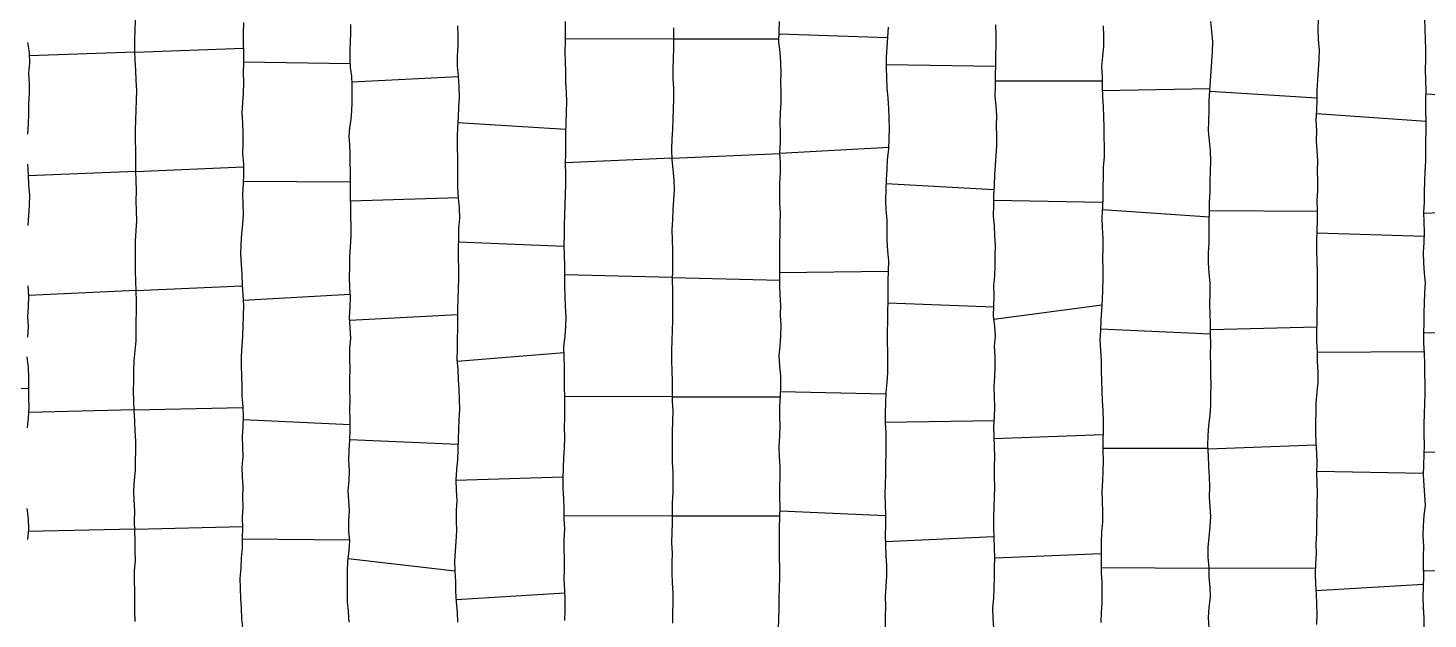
# Model space of a CAD drawing. Extents: x 703186 to 703989, y 1560402 to 1561368.
# Drawn here: x 703384 to 703442.6, y 1560864.2 to 1560888.9 of the extents above; entities that cross this region are included whole.
import ezdxf

# ---------------------------------------------------------------- set-up
doc = ezdxf.new("R2010")
doc.units = 0
doc.layers.add('10124_2002_REAL', color=30, linetype='Continuous')
doc.layers.add('AGROCAD PLL', color=7, linetype='Continuous')

msp = doc.modelspace()

# ---------------------------------------------------------------- linework, layer by layer
at = {"layer": '10124_2002_REAL'}
for points in [[(703388.4815, 1560864.056), (703388.4646, 1560864.4814), (703388.4616, 1560864.9078), (703388.4582, 1560865.3295), (703388.4547, 1560865.7495), (703388.4568, 1560866.1735), (703388.4972, 1560866.6007), (703388.4848, 1560867.0163), (703388.4786, 1560867.4365), (703388.4602, 1560867.8494), (703388.4506, 1560868.2564), (703388.4613, 1560868.6857), (703388.4428, 1560869.1208), (703388.4169, 1560869.5425), (703388.4454, 1560869.9673), (703388.4906, 1560870.3735), (703388.4957, 1560870.7912), (703388.5129, 1560871.194), (703388.5017, 1560871.6092), (703388.4856, 1560872.0381), (703388.4635, 1560872.4598), (703388.439, 1560872.8844), (703388.4295, 1560873.2929), (703388.4111, 1560873.7148), (703388.4208, 1560874.1381), (703388.4245, 1560874.554), (703388.4409, 1560874.9679), (703388.4791, 1560875.3938), (703388.5216, 1560875.8045), (703388.5148, 1560876.208), (703388.5166, 1560876.6209), (703388.5307, 1560877.0328), (703388.5289, 1560877.4581), (703388.5263, 1560877.8845), (703388.5066, 1560878.3093), (703388.488, 1560878.7213), (703388.4886, 1560879.1492), (703388.4982, 1560879.5774), (703388.499, 1560879.9951), (703388.5164, 1560880.4229), (703388.5442, 1560880.8387), (703388.5299, 1560881.2584), (703388.5199, 1560881.6717), (703388.5294, 1560882.0852), (703388.5202, 1560882.5156), (703388.5026, 1560882.936), (703388.5035, 1560883.351), (703388.5015, 1560883.7857), (703388.4886, 1560884.2092), (703388.4892, 1560884.6331), (703388.503, 1560885.052), (703388.5206, 1560885.4752), (703388.5402, 1560885.888), (703388.5417, 1560886.2947), (703388.5179, 1560886.7162), (703388.5, 1560887.1416), (703388.4856, 1560887.5614), (703388.4709, 1560887.9858), (703388.4647, 1560888.4029), (703388.4808, 1560888.8169), (703388.4866, 1560889.2342)], [(703438.02, 1560889.2724), (703437.9999, 1560888.8533), (703438.0204, 1560888.4327), (703438.0513, 1560888.0014), (703438.0449, 1560887.5829), (703438.0154, 1560887.1563), (703437.9844, 1560886.7381), (703437.9652, 1560886.2975), (703437.9617, 1560885.8818), (703437.9488, 1560885.4616), (703437.92, 1560885.0442), (703437.9456, 1560884.6167), (703437.938, 1560884.1907), (703437.9617, 1560883.7736), (703437.9835, 1560883.3497), (703437.98, 1560882.9218), (703437.9905, 1560882.5123), (703437.9869, 1560882.0905), (703437.9556, 1560881.6822), (703437.9698, 1560881.2627), (703437.976, 1560880.8469), (703437.9582, 1560880.425), (703437.9448, 1560879.9976), (703437.948, 1560879.5604), (703437.9554, 1560879.1417), (703437.9689, 1560878.7081), (703437.9707, 1560878.2855), (703437.9749, 1560877.863), (703437.9707, 1560877.4426), (703437.958, 1560877.0279), (703437.9587, 1560876.5978), (703437.9483, 1560876.1974), (703437.9507, 1560875.7734), (703437.9702, 1560875.3579), (703437.9719, 1560874.9449), (703438.0067, 1560874.5091), (703438.0025, 1560874.0853), (703437.959, 1560873.663), (703437.9205, 1560873.2289), (703437.9204, 1560872.8223), (703437.8979, 1560872.3891), (703437.9021, 1560871.9629), (703437.9129, 1560871.5273), (703437.9464, 1560871.1076), (703437.9587, 1560870.69), (703437.9517, 1560870.272), (703437.9619, 1560869.8534), (703437.9675, 1560869.4219), (703437.9576, 1560868.9923), (703437.9533, 1560868.5753), (703437.9468, 1560868.1471), (703437.9485, 1560867.7308), (703437.921, 1560867.3136), (703437.9333, 1560866.8888), (703437.9077, 1560866.4599), (703437.8923, 1560866.0481), (703437.9031, 1560865.6142), (703437.9275, 1560865.1975), (703437.9439, 1560864.7743), (703437.9548, 1560864.3542), (703437.9483, 1560863.9291)], [(703442.4582, 1560863.7665), (703442.4468, 1560864.201), (703442.4216, 1560864.6365), (703442.4155, 1560865.073), (703442.4295, 1560865.4978), (703442.4382, 1560865.9329), (703442.4261, 1560866.3614), (703442.428, 1560866.781), (703442.4403, 1560867.2076), (703442.415, 1560867.6343), (703442.4279, 1560868.056), (703442.4545, 1560868.4869), (703442.5035, 1560868.9121), (703442.4867, 1560869.3226), (703442.447, 1560869.7534), (703442.4308, 1560870.1826), (703442.4431, 1560870.6105), (703442.4584, 1560871.0281), (703442.472, 1560871.4527), (703442.4562, 1560871.8857), (703442.4551, 1560872.3118), (703442.4691, 1560872.7439), (703442.4786, 1560873.1678), (703442.4915, 1560873.5936), (703442.4916, 1560874.0148), (703442.4771, 1560874.4302), (703442.4763, 1560874.8558), (703442.4678, 1560875.2797), (703442.4388, 1560875.7041), (703442.4443, 1560876.1303), (703442.4522, 1560876.5539), (703442.4528, 1560876.9817), (703442.4688, 1560877.397), (703442.4801, 1560877.8189), (703442.5028, 1560878.2401), (703442.4713, 1560878.6469), (703442.4444, 1560879.0777), (703442.4308, 1560879.5044), (703442.4533, 1560879.9282), (703442.4699, 1560880.3596), (703442.4587, 1560880.7821), (703442.4416, 1560881.1978), (703442.4652, 1560881.6199), (703442.4617, 1560882.0492), (703442.4792, 1560882.4773), (703442.496, 1560882.9004), (703442.5168, 1560883.3253), (703442.5228, 1560883.7507), (703442.523, 1560884.1728), (703442.538, 1560884.5952), (703442.5377, 1560885.0236), (703442.5203, 1560885.4492), (703442.5175, 1560885.8761), (703442.5414, 1560886.3019), (703442.526, 1560886.7286), (703442.5154, 1560887.1583), (703442.53, 1560887.5886), (703442.53, 1560888.0129), (703442.5163, 1560888.439), (703442.4922, 1560888.8623), (703442.4858, 1560889.3027)], [(703393.0134, 1560889.1354), (703393.0006, 1560888.7112), (703392.9972, 1560888.2973), (703393.0183, 1560887.8687), (703393.0117, 1560887.4518), (703393.0057, 1560887.0444), (703393.0099, 1560886.6132), (703393.0032, 1560886.1875), (703392.974, 1560885.7695), (703392.9512, 1560885.3538), (703392.9679, 1560884.9252), (703392.9909, 1560884.5037), (703392.9818, 1560884.073), (703392.9722, 1560883.6449), (703393.0083, 1560883.2194), (703393.01, 1560882.7927), (703393.0069, 1560882.3817), (703392.9778, 1560881.954), (703392.9878, 1560881.5364), (703392.9989, 1560881.1168), (703392.9667, 1560880.6971), (703392.9344, 1560880.2855), (703392.9014, 1560879.8513), (703392.8882, 1560879.4315), (703392.915, 1560879.0049), (703392.9451, 1560878.5826), (703392.9636, 1560878.1461), (703392.9857, 1560877.7211), (703393.011, 1560877.2879), (703392.9998, 1560876.8473), (703392.9839, 1560876.425), (703392.9703, 1560876.0212), (703392.9472, 1560875.5943), (703392.922, 1560875.1652), (703392.9138, 1560874.7398), (703392.9266, 1560874.3221), (703392.9476, 1560873.8991), (703392.9444, 1560873.4723), (703392.9925, 1560873.0565), (703393.0059, 1560872.6378), (703392.9862, 1560872.2099), (703392.9624, 1560871.7979), (703392.973, 1560871.3624), (703392.9837, 1560870.9453), (703392.9481, 1560870.5257), (703392.9648, 1560870.1061), (703392.9804, 1560869.6866), (703392.9793, 1560869.2626), (703392.9898, 1560868.8419), (703392.962, 1560868.4075), (703392.9777, 1560867.9785), (703392.9612, 1560867.5554), (703392.9571, 1560867.1404), (703392.9175, 1560866.7153), (703392.9048, 1560866.2755), (703392.865, 1560865.8682), (703392.8753, 1560865.4466), (703392.891, 1560865.0167), (703392.9111, 1560864.6117), (703392.9379, 1560864.1884), (703392.9767, 1560863.7718)], [(703397.44, 1560864.023), (703397.4058, 1560864.4525), (703397.3705, 1560864.87), (703397.3647, 1560865.2959), (703397.3728, 1560865.7323), (703397.3676, 1560866.1492), (703397.3844, 1560866.5754), (703397.4345, 1560867.0061), (703397.471, 1560867.4241), (703397.4321, 1560867.8352), (703397.4222, 1560868.2565), (703397.4587, 1560868.6819), (703397.4203, 1560869.1088), (703397.3997, 1560869.5282), (703397.4393, 1560869.9574), (703397.459, 1560870.3787), (703397.4278, 1560870.7875), (703397.4424, 1560871.2218), (703397.4613, 1560871.6506), (703397.4798, 1560872.0706), (703397.4862, 1560872.4921), (703397.4677, 1560872.9144), (703397.4801, 1560873.339), (703397.4717, 1560873.7631), (703397.465, 1560874.1895), (703397.4797, 1560874.6181), (703397.4675, 1560875.0538), (703397.4621, 1560875.4829), (703397.5057, 1560875.9165), (703397.4806, 1560876.3509), (703397.4578, 1560876.778), (703397.4801, 1560877.2007), (703397.4893, 1560877.6266), (703397.4625, 1560878.0407), (703397.4544, 1560878.4672), (703397.4665, 1560878.9013), (703397.4609, 1560879.3288), (703397.4933, 1560879.7504), (703397.5215, 1560880.1701), (703397.529, 1560880.5993), (703397.5155, 1560881.0241), (703397.5063, 1560881.4403), (703397.4934, 1560881.8338), (703397.5001, 1560882.2095), (703397.5006, 1560882.5677), (703397.4887, 1560882.9314), (703397.4861, 1560883.2941), (703397.4872, 1560883.6629), (703397.4646, 1560884.0162), (703397.4357, 1560884.3703), (703397.4632, 1560884.7282), (703397.5287, 1560885.0778), (703397.5567, 1560885.4369), (703397.566, 1560885.7948), (703397.562, 1560886.1601), (703397.5646, 1560886.5238), (703397.5463, 1560886.8878), (703397.5024, 1560887.2586), (703397.4855, 1560887.6238), (703397.4786, 1560887.9831), (703397.4997, 1560888.3386), (703397.5141, 1560888.695), (703397.5134, 1560889.0512)], [(703401.9804, 1560888.9956), (703401.9968, 1560888.5791), (703401.9887, 1560888.1642), (703401.961, 1560887.7319), (703401.9639, 1560887.3131), (703402.0024, 1560886.8876), (703402.0337, 1560886.4475), (703402.0435, 1560886.0153), (703402.0218, 1560885.5934), (703401.9978, 1560885.1802), (703401.9714, 1560884.7588), (703401.9554, 1560884.333), (703401.9628, 1560883.9), (703401.9729, 1560883.4855), (703401.9691, 1560883.0631), (703401.973, 1560882.6367), (703401.9805, 1560882.2236), (703402.0067, 1560881.8029), (703402.0446, 1560881.3773), (703402.0529, 1560880.9433), (703402.0206, 1560880.524), (703402.0153, 1560880.112), (703401.9972, 1560879.6813), (703401.9992, 1560879.2644), (703402.0161, 1560878.84), (703402.023, 1560878.4166), (703402.0055, 1560877.9882), (703401.9933, 1560877.5645), (703401.981, 1560877.1461), (703401.9763, 1560876.7245), (703401.9747, 1560876.3124), (703401.966, 1560875.884), (703401.9676, 1560875.4505), (703401.9516, 1560875.0328), (703401.9864, 1560874.6029), (703402.007, 1560874.1759), (703402.0342, 1560873.7683), (703402.045, 1560873.3487), (703402.0582, 1560872.9269), (703402.0319, 1560872.5093), (703402.0137, 1560872.0903), (703401.9977, 1560871.6757), (703401.9848, 1560871.2578), (703401.9779, 1560870.8305), (703401.9354, 1560870.4046), (703401.9045, 1560869.9801), (703401.918, 1560869.5464), (703401.9432, 1560869.1201), (703401.9142, 1560868.696), (703401.9247, 1560868.2686), (703401.9402, 1560867.8489), (703401.9128, 1560867.4121), (703401.877, 1560866.9944), (703401.8509, 1560866.5739), (703401.8641, 1560866.1579), (703401.8887, 1560865.732), (703401.8938, 1560865.3091), (703401.9199, 1560864.8697), (703401.9558, 1560864.4381), (703401.9702, 1560864.0158)], [(703406.464, 1560864.0904), (703406.4806, 1560864.5164), (703406.4829, 1560864.9469), (703406.4723, 1560865.3805), (703406.4437, 1560865.8094), (703406.4546, 1560866.2393), (703406.451, 1560866.6716), (703406.439, 1560867.0847), (703406.437, 1560867.5061), (703406.467, 1560867.9361), (703406.4486, 1560868.3541), (703406.4369, 1560868.7784), (703406.4239, 1560869.1992), (703406.3975, 1560869.6181), (703406.3949, 1560870.042), (703406.4131, 1560870.4744), (703406.4321, 1560870.8996), (703406.4517, 1560871.3293), (703406.47, 1560871.7529), (703406.4634, 1560872.1731), (703406.4649, 1560872.5998), (703406.4645, 1560873.0158), (703406.468, 1560873.4447), (703406.4594, 1560873.864), (703406.457, 1560874.294), (703406.4583, 1560874.7177), (703406.4398, 1560875.1404), (703406.4328, 1560875.5695), (703406.4804, 1560875.9961), (703406.5175, 1560876.4173), (703406.5247, 1560876.8304), (703406.4954, 1560877.2526), (703406.4854, 1560877.679), (703406.4751, 1560878.0977), (703406.4751, 1560878.5365), (703406.4679, 1560878.9528), (703406.4505, 1560879.3764), (703406.4471, 1560879.799), (703406.4549, 1560880.227), (703406.4618, 1560880.6623), (703406.4763, 1560881.0894), (703406.4908, 1560881.5235), (703406.5047, 1560881.9555), (703406.5071, 1560882.3684), (703406.5168, 1560882.7981), (703406.5042, 1560883.2307), (703406.5142, 1560883.6578), (703406.5117, 1560884.0859), (703406.5121, 1560884.5129), (703406.5228, 1560884.9446), (703406.5471, 1560885.3805), (703406.5495, 1560885.8037), (703406.5359, 1560886.2248), (703406.5061, 1560886.647), (703406.506, 1560887.0728), (703406.4949, 1560887.4934), (703406.4849, 1560887.9059), (703406.4971, 1560888.3358), (703406.5024, 1560888.7598), (703406.5043, 1560889.184)], [(703411.0253, 1560888.9227), (703411.0158, 1560888.4954), (703411.0165, 1560888.0671), (703411.0085, 1560887.6421), (703410.9933, 1560887.206), (703410.9955, 1560886.792), (703411.0161, 1560886.3695), (703411.0184, 1560885.9439), (703411.0064, 1560885.5224), (703410.9892, 1560885.0955), (703410.9757, 1560884.6682), (703410.9575, 1560884.2484), (703410.938, 1560883.8215), (703410.9555, 1560883.4076), (703410.995, 1560882.9711), (703411.039, 1560882.5585), (703411.0451, 1560882.1316), (703411.0161, 1560881.7076), (703410.9966, 1560881.2963), (703410.9847, 1560880.8693), (703410.9531, 1560880.4493), (703410.9603, 1560880.0332), (703410.9792, 1560879.6224), (703410.9821, 1560879.1993), (703410.9795, 1560878.7772), (703410.9689, 1560878.3527), (703410.9763, 1560877.9247), (703410.9819, 1560877.5092), (703410.9741, 1560877.0869), (703410.9747, 1560876.66), (703410.9682, 1560876.2419), (703410.9454, 1560875.8201), (703410.9337, 1560875.3955), (703410.9384, 1560874.9722), (703410.9523, 1560874.5473), (703410.9693, 1560874.1308), (703410.9717, 1560873.7017), (703410.9714, 1560873.2744), (703410.9905, 1560872.8555), (703410.9802, 1560872.4227), (703410.9644, 1560871.9929), (703410.9643, 1560871.5717), (703410.9692, 1560871.1543), (703410.9717, 1560870.7276), (703410.9893, 1560870.299), (703410.9882, 1560869.8682), (703410.9992, 1560869.449), (703410.9629, 1560869.0221), (703410.9596, 1560868.6012), (703410.9607, 1560868.1876), (703410.9446, 1560867.7758), (703410.9387, 1560867.3484), (703410.9584, 1560866.9196), (703410.9516, 1560866.5066), (703410.9516, 1560866.0892), (703410.9695, 1560865.6654), (703410.9962, 1560865.2537), (703410.9954, 1560864.8306), (703410.9825, 1560864.4064), (703410.9723, 1560863.9751)], [(703415.4152, 1560863.7512), (703415.4329, 1560864.1686), (703415.4395, 1560864.5999), (703415.4459, 1560865.0227), (703415.4558, 1560865.4442), (703415.4675, 1560865.8738), (703415.468, 1560866.2961), (703415.4592, 1560866.7177), (703415.4553, 1560867.1428), (703415.4552, 1560867.5701), (703415.4532, 1560867.9974), (703415.4708, 1560868.4135), (703415.4896, 1560868.836), (703415.4682, 1560869.2609), (703415.472, 1560869.6843), (703415.4821, 1560870.1061), (703415.4848, 1560870.534), (703415.4653, 1560870.9571), (703415.4476, 1560871.3786), (703415.4686, 1560871.7997), (703415.4906, 1560872.2272), (703415.4752, 1560872.6422), (703415.4723, 1560873.0669), (703415.4997, 1560873.4932), (703415.5089, 1560873.901), (703415.5169, 1560874.3264), (703415.4737, 1560874.7536), (703415.4433, 1560875.1717), (703415.4861, 1560875.595), (703415.5126, 1560876.0186), (703415.523, 1560876.4424), (703415.4993, 1560876.866), (703415.5105, 1560877.2963), (703415.4896, 1560877.7205), (703415.4691, 1560878.152), (703415.4727, 1560878.5777), (703415.468, 1560878.9951), (703415.4681, 1560879.4201), (703415.4699, 1560879.8602), (703415.4805, 1560880.2896), (703415.4826, 1560880.7098), (703415.4954, 1560881.1418), (703415.4791, 1560881.5705), (703415.4744, 1560881.9864), (703415.4753, 1560882.4152), (703415.4972, 1560882.8466), (703415.5011, 1560883.2662), (703415.4791, 1560883.6817), (703415.4956, 1560884.1095), (703415.5057, 1560884.5313), (703415.4877, 1560884.9506), (703415.4959, 1560885.3699), (703415.5235, 1560885.7945), (703415.5323, 1560886.2241), (703415.5191, 1560886.6335), (703415.5228, 1560887.0513), (703415.5119, 1560887.4731), (703415.4823, 1560887.8975), (703415.4315, 1560888.3223), (703415.446, 1560888.7512), (703415.4571, 1560889.1824)], [(703420.0096, 1560888.9479), (703419.9783, 1560888.5285), (703419.9539, 1560888.1051), (703419.93, 1560887.6772), (703419.9228, 1560887.2568), (703419.9379, 1560886.8255), (703419.9593, 1560886.3993), (703419.997, 1560885.9759), (703420.0291, 1560885.5426), (703420.0349, 1560885.1245), (703420.0472, 1560884.7), (703420.0314, 1560884.2623), (703420.0304, 1560883.8392), (703419.973, 1560883.4083), (703419.9487, 1560882.9832), (703419.9308, 1560882.5671), (703419.9078, 1560882.1372), (703419.8963, 1560881.7169), (703419.9051, 1560881.2902), (703419.949, 1560880.86), (703419.9522, 1560880.4339), (703419.9579, 1560880.006), (703419.9812, 1560879.5824), (703420.024, 1560879.1587), (703420.0132, 1560878.7315), (703419.9994, 1560878.3133), (703419.9939, 1560877.8852), (703419.9957, 1560877.4585), (703419.9798, 1560877.0478), (703419.9787, 1560876.6209), (703419.9735, 1560876.1915), (703419.9706, 1560875.7653), (703419.9785, 1560875.3392), (703419.9782, 1560874.9135), (703419.9771, 1560874.4782), (703419.9568, 1560874.0615), (703419.9165, 1560873.6442), (703419.9025, 1560873.2257), (703419.8821, 1560872.7977), (703419.8883, 1560872.367), (703419.9175, 1560871.9511), (703419.9158, 1560871.5105), (703419.9052, 1560871.0774), (703419.9011, 1560870.6577), (703419.8972, 1560870.2184), (703419.8893, 1560869.8062), (703419.8759, 1560869.3799), (703419.8886, 1560868.9486), (703419.9042, 1560868.5183), (703419.8923, 1560868.0915), (703419.8822, 1560867.6705), (703419.9021, 1560867.2316), (703419.9076, 1560866.8079), (703419.939, 1560866.3891), (703419.9337, 1560865.9544), (703419.9071, 1560865.5117), (703419.8831, 1560865.1057), (703419.8985, 1560864.6857), (703419.8866, 1560864.257), (703419.8778, 1560863.8318)], [(703424.4326, 1560863.7773), (703424.4027, 1560864.1922), (703424.391, 1560864.6172), (703424.435, 1560865.0267), (703424.4538, 1560865.4538), (703424.4625, 1560865.8784), (703424.4579, 1560866.301), (703424.4826, 1560866.7184), (703424.4662, 1560867.14), (703424.4426, 1560867.5652), (703424.4272, 1560867.987), (703424.434, 1560868.4188), (703424.4487, 1560868.8476), (703424.4677, 1560869.2696), (703424.4799, 1560869.6982), (703424.4686, 1560870.1171), (703424.461, 1560870.5299), (703424.4708, 1560870.9524), (703424.4601, 1560871.3845), (703424.4454, 1560871.7958), (703424.4278, 1560872.2007), (703424.4564, 1560872.6223), (703424.4707, 1560873.0434), (703424.469, 1560873.4571), (703424.453, 1560873.8738), (703424.4776, 1560874.3014), (703424.4962, 1560874.7332), (703424.4911, 1560875.1492), (703424.4674, 1560875.578), (703424.5007, 1560876.0058), (703424.4798, 1560876.4193), (703424.4234, 1560876.8391), (703424.4284, 1560877.2741), (703424.4444, 1560877.6914), (703424.4395, 1560878.1122), (703424.4707, 1560878.5308), (703424.4875, 1560878.9532), (703424.4832, 1560879.3567), (703424.5027, 1560879.7842), (703424.478, 1560880.1991), (703424.4603, 1560880.614), (703424.4139, 1560881.0417), (703424.4303, 1560881.486), (703424.4388, 1560881.9016), (703424.4563, 1560882.3339), (703424.4713, 1560882.7552), (703424.4997, 1560883.1483), (703424.5306, 1560883.5638), (703424.5536, 1560883.9712), (703424.5649, 1560884.392), (703424.5516, 1560884.8182), (703424.553, 1560885.2488), (703424.5273, 1560885.6468), (703424.4879, 1560886.0617), (703424.5044, 1560886.4762), (703424.5045, 1560886.9147), (703424.5221, 1560887.3333), (703424.5224, 1560887.7683), (703424.5291, 1560888.1849), (703424.5356, 1560888.6099), (703424.5229, 1560889.0395)], [(703429.0099, 1560889.0003), (703429.0323, 1560888.5692), (703429.0274, 1560888.1443), (703428.9898, 1560887.7222), (703428.9493, 1560887.2958), (703428.9662, 1560886.8824), (703428.9724, 1560886.4513), (703428.9806, 1560886.0217), (703429.0148, 1560885.6087), (703429.0279, 1560885.1893), (703429.0363, 1560884.763), (703429.0377, 1560884.3545), (703429.0542, 1560883.9322), (703429.0563, 1560883.515), (703429.0062, 1560883.0869), (703429.0107, 1560882.6571), (703428.9927, 1560882.2513), (703428.995, 1560881.8385), (703428.9787, 1560881.4024), (703428.9502, 1560880.9684), (703428.9685, 1560880.5469), (703429.0023, 1560880.1049), (703428.9971, 1560879.6855), (703428.9899, 1560879.259), (703429.0011, 1560878.8208), (703428.9951, 1560878.3896), (703428.9809, 1560877.9618), (703428.9667, 1560877.5302), (703428.9359, 1560877.0972), (703428.9142, 1560876.6779), (703428.8944, 1560876.2439), (703428.8774, 1560875.8331), (703428.8946, 1560875.4023), (703428.9285, 1560874.981), (703428.93, 1560874.5581), (703428.9427, 1560874.1347), (703428.9542, 1560873.7196), (703428.9656, 1560873.3002), (703428.9971, 1560872.8882), (703429.0179, 1560872.4684), (703429.0141, 1560872.0378), (703428.9974, 1560871.6232), (703428.9968, 1560871.2103), (703429.0088, 1560870.7876), (703429.001, 1560870.3655), (703428.9818, 1560869.936), (703428.9592, 1560869.5138), (703428.9724, 1560869.0866), (703428.9817, 1560868.6431), (703428.9798, 1560868.2158), (703428.9439, 1560867.7869), (703428.9312, 1560867.3687), (703428.9303, 1560866.9413), (703428.9345, 1560866.5126), (703428.9321, 1560866.0919), (703428.9541, 1560865.6784), (703428.9593, 1560865.2524), (703428.9586, 1560864.8352), (703428.9251, 1560864.4285), (703428.9145, 1560864.0124)], [(703433.4502, 1560863.7896), (703433.4289, 1560864.2126), (703433.4559, 1560864.6375), (703433.5074, 1560865.0688), (703433.4898, 1560865.4912), (703433.4465, 1560865.892), (703433.4458, 1560866.3154), (703433.416, 1560866.7496), (703433.4139, 1560867.151), (703433.4503, 1560867.5865), (703433.4865, 1560868.0279), (703433.5166, 1560868.4453), (703433.489, 1560868.8569), (703433.4673, 1560869.2635), (703433.4803, 1560869.6952), (703433.4614, 1560870.1163), (703433.4352, 1560870.5594), (703433.4181, 1560870.9897), (703433.4017, 1560871.4169), (703433.4072, 1560871.8403), (703433.4379, 1560872.2653), (703433.4895, 1560872.693), (703433.5252, 1560873.1186), (703433.518, 1560873.5504), (703433.5325, 1560873.9693), (703433.5234, 1560874.3835), (703433.5229, 1560874.8035), (703433.5111, 1560875.2276), (703433.5237, 1560875.6575), (703433.5132, 1560876.0876), (703433.5013, 1560876.522), (703433.4981, 1560876.9392), (703433.4828, 1560877.3598), (703433.4906, 1560877.7861), (703433.4923, 1560878.2175), (703433.453, 1560878.6438), (703433.4173, 1560879.0699), (703433.4206, 1560879.4973), (703433.4448, 1560879.9188), (703433.4467, 1560880.3458), (703433.4539, 1560880.7744), (703433.4656, 1560881.1903), (703433.469, 1560881.6202), (703433.4862, 1560882.0507), (703433.4863, 1560882.4742), (703433.5037, 1560882.8963), (703433.5149, 1560883.3373), (703433.5034, 1560883.7597), (703433.4581, 1560884.1824), (703433.4294, 1560884.609), (703433.4423, 1560885.028), (703433.453, 1560885.4458), (703433.4512, 1560885.8638), (703433.4779, 1560886.2842), (703433.5129, 1560886.6949), (703433.5322, 1560887.0955), (703433.565, 1560887.5083), (703433.5918, 1560887.9242), (703433.6021, 1560888.3348), (703433.5639, 1560888.7614), (703433.5274, 1560889.1785)], [(703383.9733, 1560888.3059), (703384.0383, 1560887.877), (703384.0592, 1560887.4372), (703384.0192, 1560887.0155), (703384.0425, 1560886.5903), (703384.0436, 1560886.1723), (703384.0123, 1560885.7481), (703384.0129, 1560885.3144), (703383.995, 1560884.8918), (703383.9766, 1560884.4593)], [(703383.9724, 1560883.2004), (703383.9957, 1560882.77), (703384.0166, 1560882.3414), (703384.0488, 1560881.9041), (703384.0346, 1560881.4818), (703384.014, 1560881.0546), (703383.9785, 1560880.6383)], [(703383.9814, 1560878.1093), (703384.0137, 1560877.6741), (703384.002, 1560877.2477), (703383.9699, 1560876.8196), (703383.9958, 1560876.3862), (703383.9716, 1560875.9652)], [(703383.9485, 1560875.1296), (703383.9981, 1560874.6896), (703384.0172, 1560874.2593), (703384.0059, 1560873.8461), (703384.0182, 1560873.4089), (703384.0228, 1560872.9973), (703383.9963, 1560872.5812), (703383.9523, 1560872.1632)], [(703383.9476, 1560868.7792), (703383.9962, 1560868.3505), (703384.0126, 1560867.9152), (703383.9762, 1560867.4848)]]:
    msp.add_lwpolyline(points, dxfattribs=at)
at = {"layer": 'AGROCAD PLL', "color": 3, "true_color": 0x00ff00}
for points in [[(703415.4431, 1560888.6645), (703419.9773, 1560888.5112)], [(703388.4738, 1560887.9025), (703393.0089, 1560888.0596)], [(703388.4738, 1560887.9025), (703393.0089, 1560888.0596)], [(703411.0159, 1560888.4548), (703406.4985, 1560888.4474)], [(703411.0159, 1560888.4548), (703406.4985, 1560888.4474)], [(703393.0123, 1560887.4917), (703397.4949, 1560887.4208)], [(703397.5581, 1560886.6538), (703402.0033, 1560886.8773)], [(703397.5581, 1560886.6538), (703402.0031, 1560886.8773)], [(703424.5045, 1560886.6967), (703428.9689, 1560886.6957)], [(703428.9754, 1560886.2951), (703433.4862, 1560886.3812)], [(703433.4766, 1560886.2644), (703437.9625, 1560885.9795)], [(703442.5329, 1560886.1497), (703446.9852, 1560885.8998)], [(703401.9837, 1560884.9546), (703406.516, 1560884.6706)], [(703410.9534, 1560883.4575), (703406.5051, 1560883.2694)], [(703410.9534, 1560883.4575), (703406.5051, 1560883.2694)], [(703410.9534, 1560883.4575), (703415.4808, 1560883.6489)], [(703388.5039, 1560882.9053), (703383.9983, 1560882.7167)], [(703388.5039, 1560882.9053), (703393.0088, 1560883.0939)], [(703388.5039, 1560882.9053), (703393.0088, 1560883.0939)], [(703393.0078, 1560882.4962), (703397.5005, 1560882.4623)], [(703419.9216, 1560882.3945), (703424.4489, 1560882.1522)], [(703397.4989, 1560881.6646), (703402.0061, 1560881.8124)], [(703397.4989, 1560881.6646), (703402.0059, 1560881.8124)], [(703428.972, 1560881.3011), (703433.4604, 1560881.0063)], [(703433.4662, 1560881.2699), (703437.9702, 1560881.2343)], [(703442.4435, 1560881.1527), (703446.9838, 1560881.3395)], [(703437.9554, 1560880.336), (703442.4636, 1560880.1946)], [(703415.4716, 1560878.6729), (703420.013, 1560878.724)], [(703415.4716, 1560878.6729), (703420.013, 1560878.724)], [(703410.9717, 1560878.4652), (703406.4744, 1560878.5775)], [(703410.9717, 1560878.4652), (703406.4744, 1560878.5775)], [(703410.9717, 1560878.4652), (703415.4708, 1560878.3528)], [(703388.5252, 1560877.9084), (703384.0118, 1560877.6991)], [(703392.9983, 1560877.5047), (703397.4803, 1560877.7664)], [(703397.4636, 1560876.6693), (703401.9784, 1560876.9103)], [(703401.9574, 1560874.9615), (703406.4368, 1560875.3241)], [(703437.9703, 1560875.3373), (703442.4626, 1560875.3557)], [(703379.5149, 1560873.7303), (703384.0065, 1560873.8243)], [(703410.9715, 1560873.4668), (703406.4675, 1560873.47)], [(703410.9715, 1560873.4668), (703406.4675, 1560873.47)], [(703410.9715, 1560873.4668), (703415.4978, 1560873.4636)], [(703393.0001, 1560872.511), (703397.4834, 1560872.3046)], [(703397.4623, 1560871.6743), (703401.9915, 1560871.4748)], [(703433.4069, 1560871.2814), (703437.9187, 1560871.4546)], [(703442.4626, 1560871.1598), (703446.9641, 1560871.0156)], [(703401.9048, 1560869.9695), (703406.3977, 1560870.1093)], [(703437.9529, 1560870.3449), (703442.4333, 1560870.2699)], [(703410.9599, 1560868.4697), (703406.4457, 1560868.4577)], [(703410.9599, 1560868.4697), (703406.4457, 1560868.4577)], [(703410.9599, 1560868.4697), (703415.4738, 1560868.4817)], [(703388.4585, 1560867.9207), (703384.0042, 1560867.8156)], [(703388.4585, 1560867.9207), (703392.9759, 1560868.0272)], [(703388.4585, 1560867.9207), (703392.9759, 1560868.0272)], [(703392.9608, 1560867.516), (703397.4665, 1560867.4715)], [(703397.3975, 1560866.6879), (703401.8638, 1560866.1684)], [(703397.3975, 1560866.6879), (703401.8635, 1560866.1684)], [(703424.4825, 1560866.722), (703428.9308, 1560866.8951)], [(703428.9334, 1560866.3143), (703433.4458, 1560866.2885)], [(703433.4458, 1560866.29), (703437.9016, 1560866.2973)], [(703442.4316, 1560866.1677), (703446.9755, 1560866.296)], [(703437.9187, 1560865.348), (703442.4318, 1560865.6123)]]:
    msp.add_lwpolyline(points, dxfattribs=at)
at = {"layer": 'AGROCAD PLL', "color": 5, "true_color": 0x0000ff}
for points in [[(703411.0159, 1560888.4548), (703415.4362, 1560888.462)], [(703388.4738, 1560887.9025), (703384.0444, 1560887.7491)], [(703402.0089, 1560879.9595), (703406.4473, 1560879.773)], [(703388.5252, 1560877.9084), (703392.9653, 1560878.1144)], [(703388.5252, 1560877.9084), (703392.9653, 1560878.1144)], [(703419.9935, 1560877.4006), (703424.4279, 1560877.2289)], [(703433.5081, 1560876.2746), (703437.9535, 1560876.3964)], [(703415.5039, 1560873.6812), (703419.9144, 1560873.5817)], [(703388.4383, 1560872.9136), (703384.0109, 1560872.8107)], [(703428.9969, 1560871.311), (703433.406, 1560871.3046)], [(703415.4829, 1560868.6852), (703419.9034, 1560868.4885)]]:
    msp.add_lwpolyline(points, dxfattribs=at)
at = {"layer": 'AGROCAD PLL', "color": 1, "true_color": 0xff0000}
for points in [[(703419.925, 1560887.3851), (703424.521, 1560887.3064)], [(703437.9398, 1560885.3311), (703442.5377, 1560885.0139)], [(703437.9398, 1560885.3311), (703442.5381, 1560885.0139)], [(703415.4797, 1560883.671), (703420.0306, 1560883.912)], [(703424.4347, 1560881.7036), (703428.9865, 1560881.6105)], [(703424.4406, 1560876.711), (703428.9515, 1560877.3171)], [(703428.8972, 1560876.3063), (703433.513, 1560876.0957)], [(703428.8972, 1560876.3063), (703433.513, 1560876.0957)], [(703442.4448, 1560876.1575), (703446.9997, 1560876.0725)], [(703388.4383, 1560872.9136), (703392.9937, 1560873.0196)], [(703388.4383, 1560872.9136), (703392.9937, 1560873.0196)], [(703419.8878, 1560872.4042), (703424.4461, 1560872.4698)], [(703424.4481, 1560871.7192), (703429.0078, 1560871.8822)], [(703419.8942, 1560867.4067), (703424.4409, 1560867.6128)], [(703401.9136, 1560864.9766), (703406.4755, 1560865.2476)]]:
    msp.add_lwpolyline(points, dxfattribs=at)

doc.saveas('drawing.dxf')
